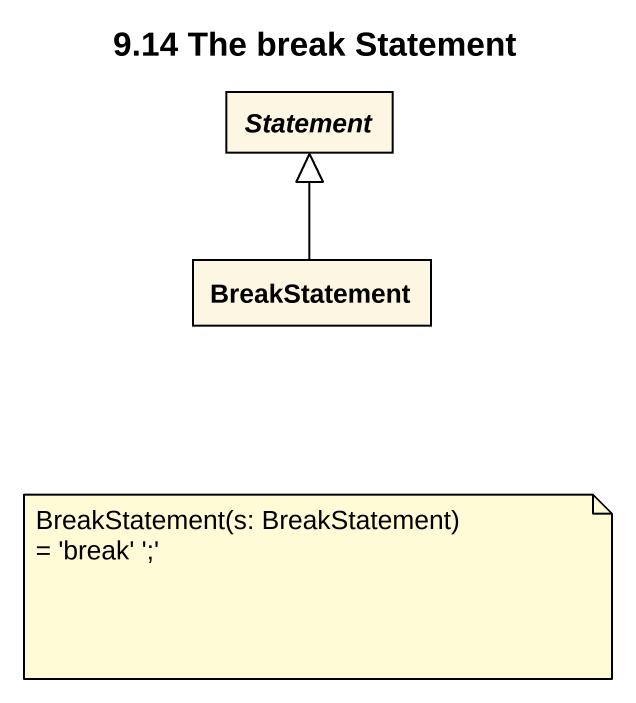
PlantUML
@startuml
title 9.14 The break Statement
hide circle
hide empty members
abstract class Statement
class BreakStatement
BreakStatement -up-|> Statement
note as N1
  BreakStatement(s: BreakStatement)
  ~= 'break' ';'
end note
@enduml
